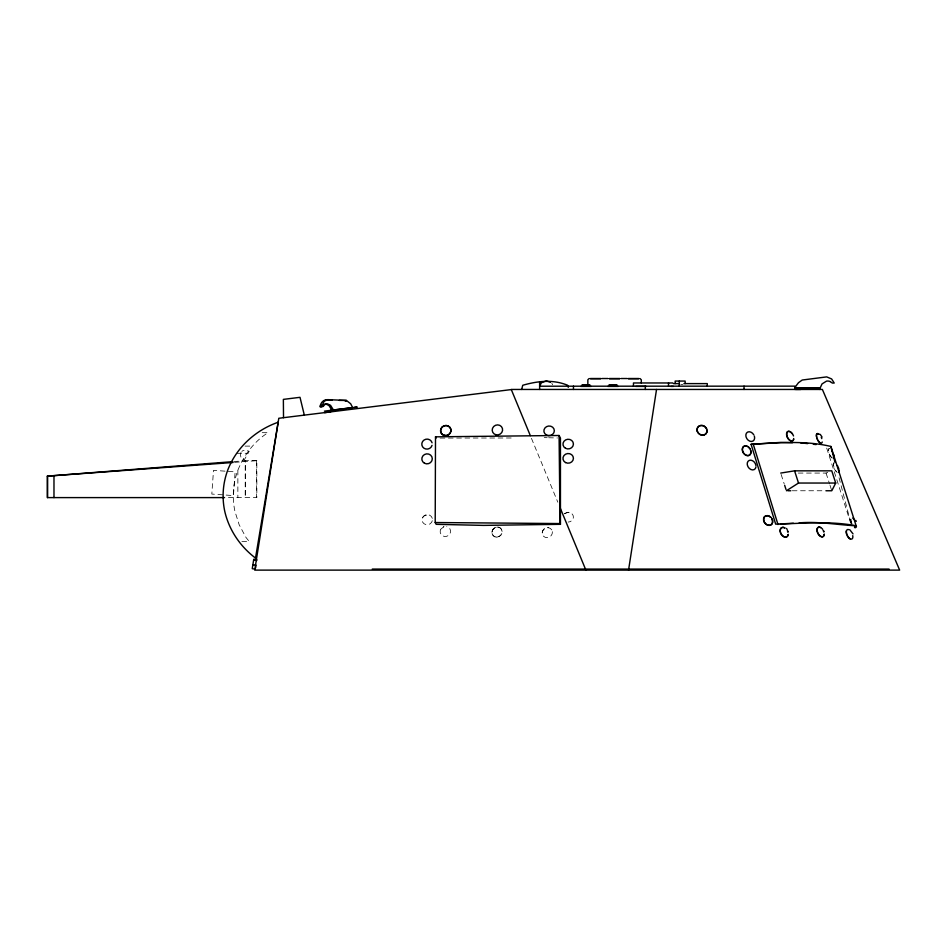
<?xml version="1.0" encoding="UTF-8"?>
<svg xmlns="http://www.w3.org/2000/svg" width="947" height="947" viewBox="0 0 947 947"><rect width="100%" height="100%" fill="white"/><g stroke="black" fill="none" stroke-linecap="round" stroke-linejoin="round"><path stroke-width="0.71" stroke-dasharray="4.74 3.55" d="M542.229 532.995C542.11 529.716 545.484 526.958 548.668 527.739M491.943 532.427C491.813 529.136 495.151 526.39 498.359 527.136M241.887 541.412L249.156 541.412L245.877 537.28L239.189 524.804L234.951 511.439A73.7 73.7 0 0 1 237.863 470.245C243.971 455.164 254.163 441.409 268.037 432.684L259.312 432.684M440.888 529.101L444.013 526.627A5.232 4.995 -21.3 0 0 441.113 534.487A5.232 4.995 -21.3 0 0 449.647 534.238A5.232 4.995 -21.3 0 0 446.747 526.591M422.764 517.299L424.706 515.357L428.648 514.837M564.613 513.676L568.2 512.268L571.929 513.748M833.857 463.012L834.07 462.917A5.232 1.953 65.9 0 0 833.869 466.764A5.232 1.953 65.9 0 0 836.639 471.713M798.25 473.074L826.056 473.074L828.341 472.174M233.708 461.58L245.427 460.668L245.427 497.601M234.584 462.349L256.838 460.668L256.838 497.601L225.54 497.601M511.167 437.988L439.041 438.07M680.786 384.518L683.036 384.518M245.036 446.108L252.316 446.108M236.88 453.305L247.06 453.305M256.838 460.668L245.202 460.668L245.202 497.601M792.272 490.759L824.458 490.759M544.253 437.621L547.2 437.692M548.668 437.739L557.499 437.976M225.031 471.156L213.501 470.339L211.82 494.062L233.447 495.589L235.116 471.866L226.475 471.251M551.817 383.357L552.681 384.731M531.456 438.354L557.83 502.206M826.056 473.074L829.584 483.953M830.022 485.314L831.786 490.759M781.133 474.435L784.223 483.953M826.707 448.109L850.749 523.312M839.054 477.738L850.903 523.253M256.601 460.668L256.601 497.601M237.863 470.245L237.863 497.601M241.047 452.524A5.031 5.031 0 0 0 240.384 455.081L241.094 457.65L244.101 460.171L249.203 451.328L245.51 449.991L242.929 450.654A5.031 5.031 0 0 0 241.864 451.459M832.33 457.981A5.232 1.965 66.1 0 1 829.075 453.068A5.232 1.965 66.1 0 1 829.134 448.629L828.909 448.724A5.232 1.965 66.1 0 0 828.862 453.163A5.232 1.965 66.1 0 0 832.105 458.076M829.43 448.641A5.232 1.965 66.1 0 1 830.069 448.89M837.136 472.364A5.232 1.953 65.9 0 1 833.644 466.859A5.232 1.953 65.9 0 1 834.366 462.917M851.992 523.655A5.232 1.965 66.4 0 1 851.175 518.329M851.779 523.75A5.232 1.965 66.4 0 1 850.962 518.423M564.53 513.83A5.232 4.842 -8.9 0 1 573.042 515.31A5.232 4.842 -8.9 0 1 568.129 522.081M551.793 529.918L551.734 529.847A5.232 4.842 -38.9 0 0 542.927 530.45A5.232 4.842 -38.9 0 0 547.283 537.636A5.232 4.842 -38.9 0 0 551.734 529.847M432.329 518.376L432.305 518.305A5.232 4.995 -19.6 0 0 423.605 516.233A5.232 4.995 -19.6 0 0 425.866 524.591A5.232 4.995 -19.6 0 0 432.305 518.305M497.009 537.091A5.232 4.865 -40.6 0 0 501.437 529.266A5.232 4.865 -40.6 0 0 492.629 529.87A5.232 4.865 -40.6 0 0 497.009 537.091A5.232 4.865 -40.6 0 0 501.496 529.337A5.232 4.865 -40.6 0 0 492.689 529.941A5.232 4.865 -40.6 0 0 497.068 537.162"/><path stroke-width="1.42" d="M435.206 522.531L435.502 436.839L559.085 435.49L560.446 438.059L560.446 524.318L483.479 525.396L436.141 524.318L435.206 522.531L560.044 523.561L560.446 524.318M333.451 410.004L330.527 405.316L327.579 403.896A6.262 4.948 82.9 0 0 324.726 404.677L323.235 406.358L320.181 406.737C320.323 402.7 323.791 399.172 327.934 399.646L346.424 400.439L350.674 403.765L352.627 407.636L324.407 411.14M321.743 406.547L324.052 401.268L327.934 399.646M628.548 570.118L656.531 389.454M255.607 567.845L256.033 565.193L252.885 564.684M780.695 473.074L794.569 470.837L831.762 470.837L835.716 483.041L831.786 490.759L825.926 490.759M321.684 406.547L322.371 405.6M589.141 378.516L587.85 379.783L587.85 384.873M786.412 490.759L798.51 483.041L835.716 483.041M582.085 384.731L589.851 384.731M609.087 384.731L616.923 384.731M521.667 389.454L522.744 385.263C537.695 381.025 552.788 379.191 567.644 385.263L568.271 387.335M545.874 381.025L541.412 382.754L539.624 386.21L794.841 386.151L794.841 389.454M354.415 407.411L357.185 407.056L334.859 409.838L335.049 411.341M324.667 412.643L330.681 411.886L330.491 410.382L331.9 410.205L328.976 405.517L326.028 404.085A6.262 4.948 82.9 0 0 324.075 404.369M339.18 400.392L346.424 400.439M320.346 405.47L321.897 405.269M320.181 406.737L323.235 406.358M511.25 389.584L278.785 418.278L254.731 570.118L899.65 570.118L822.387 389.454L511.25 389.454L530.332 435.644M751.089 444.309C777.499 442.912 804.749 440.225 830.898 446.451L856.147 525.822L854.75 525.514C828.589 520.767 801.884 523.537 775.676 524.153L751.089 444.309L780.967 442.379L792.45 442.699M224.534 497.601L47.35 497.601L47.35 476.14L232.24 461.698M47.35 476.14L233.116 462.467M856.147 525.822C837.278 524.863 818.255 521.217 799.161 522.886M780.328 523.975L793.361 523.218M819.51 389.454L822.008 383.937L826.482 381.144A6.262 6.262 0 0 1 830.176 381.57M590.395 378.516L600.86 378.516M601.854 378.516L607.986 378.516M609.335 378.516L619.812 378.516M621.161 378.516L627.293 378.516M628.275 378.516L638.752 378.516M590.395 378.764L600.86 378.764M609.335 378.764L619.812 378.764M628.275 378.764L638.752 378.764M672.844 382.967L633.46 382.967L633.46 386.151M673.483 383.606L679.319 383.606M683.935 383.606L707.267 383.606L707.267 386.151M580.771 386.4L591.165 386.4M607.773 386.4L618.249 386.4M635.709 386.4L646.103 386.4M670.784 386.4L673.4 386.4M800.89 387.927L820.043 387.927L795.551 387.939L795.551 389.466L800.688 389.454M800.085 387.927L795.551 387.939L795.551 386.565L798.499 382.683L802.227 380.031L826.684 376.894L831.62 378.942L834.236 383.05L832.318 383.05L830.176 381.57M787.88 490.759L790.804 490.759M372.278 569.076L889.067 569.076M326.384 399.847L332.066 400.084M800.535 442.829L807.625 443.61M813.295 444.25L816.125 444.581M546.715 381.025L550.432 382.221M253.63 559.985L256.779 560.482L256.886 559.76L253.749 559.263L252.257 568.685L255.394 569.183M344.874 400.628L345.998 401.232M849.826 529.775L853.022 533.907M786.282 528.426L787.265 529.42M640.006 378.516L641.297 379.783L641.297 382.967M820.232 434.365L822.055 437.041M435.502 436.839L436.141 438.059M855.709 520.317L856.254 521.371M560.068 507.639L585.885 570.118M794.569 470.837L798.51 483.041M784.661 485.314L785.974 489.398M753.398 444.688L777.984 524.543M830.898 446.451L834.97 462.1M304.318 415.117L300.01 397.326L283.366 399.385L283.52 417.686M559.085 435.49L560.044 523.561M744.034 386.151L744.034 389.454M685.131 383.606L685.131 381.061L675.175 381.061L675.175 383.606M679.319 381.061L679.319 386.151M668.523 382.967L668.523 386.151M645.333 386.151L645.333 389.454M573.456 386.151L573.456 389.454M539.624 382.079L539.624 389.454M53.979 476.14L53.979 497.601M47.575 476.14L47.575 497.601M707.007 430.506A5.232 4.64 38.6 0 1 700.283 434.685A5.232 4.64 38.6 0 1 698.484 426.493A5.232 4.64 38.6 0 1 706.722 429.24M755.966 466.871A5.232 3.966 56.3 0 1 749.266 468.398A5.232 3.966 56.3 0 1 749.219 460.42A5.232 3.966 56.3 0 1 755.955 465.628M771.746 518.423A5.232 4.108 53.4 0 1 769.189 525.325A5.232 4.108 53.4 0 1 763.72 518.388A5.232 4.108 53.4 0 1 770.905 517.346M771.627 518.506A5.232 4.108 53.4 0 1 769.059 525.419A5.232 4.108 53.4 0 1 763.602 518.483A5.232 4.108 53.4 0 1 770.775 517.441M750.675 450.133A5.232 3.859 57.6 0 1 746.532 455.365A5.232 3.859 57.6 0 1 742.886 447.398A5.232 3.859 57.6 0 1 750.107 448.902M750.533 450.227A5.232 3.859 57.6 0 1 747.503 455.696A5.232 3.859 57.6 0 1 742.27 449.718A5.232 3.859 57.6 0 1 747.112 446.333M748.201 446.972A5.232 3.859 57.6 0 1 749.965 448.996M788.306 534.404A5.232 3.575 60.3 0 1 783.725 536.547A5.232 3.575 60.3 0 1 780.292 529.989A5.232 3.575 60.3 0 1 784.874 527.846M787.537 530.675A5.232 3.575 60.3 0 1 788.058 531.93M788.141 534.487A5.232 3.575 60.3 0 1 783.56 536.641A5.232 3.575 60.3 0 1 780.139 530.083A5.232 3.575 60.3 0 1 784.72 527.929M787.371 530.77A5.232 3.575 60.3 0 1 787.892 532.025M824.328 534.226A5.232 3.042 63 0 1 820.516 536.215A5.232 3.042 63 0 1 817.131 529.633A5.232 3.042 63 0 1 820.942 527.633M821.866 528.379A5.232 3.042 63 0 1 822.706 529.361M823.417 530.509A5.232 3.042 63 0 1 823.949 531.764M824.139 534.309A5.232 3.042 63 0 1 820.339 536.31A5.232 3.042 63 0 1 816.953 529.728A5.232 3.042 63 0 1 820.753 527.728M823.239 530.604A5.232 3.042 63 0 1 823.76 531.859M793.728 439.444A5.232 3.042 63 0 1 788.318 438.698A5.232 3.042 63 0 1 787.904 431.465A5.232 3.042 63 0 1 793.527 435.963M793.716 438.508A5.232 3.042 63 0 1 789.289 440.047A5.232 3.042 63 0 1 786.815 432.59A5.232 3.042 63 0 1 792.094 433.643M822.245 441.989A5.232 2.107 65.8 0 1 819.155 441.906A5.232 2.107 65.8 0 1 816.539 435.36A5.232 2.107 65.8 0 1 819.179 434.306M821.274 437.384A5.232 2.107 65.8 0 1 821.783 438.639M820.173 443.078A5.232 2.107 65.8 0 1 817.971 440.651M817.344 439.455A5.232 2.107 65.8 0 1 816.835 438.189M816.492 436.946A5.232 2.107 65.8 0 1 816.598 434.128M817.557 433.619A5.232 2.107 65.8 0 1 818.966 434.401M754.368 436.117A5.232 3.966 55.6 0 1 749.917 441.219A5.232 3.966 55.6 0 1 746.39 433.241A5.232 3.966 55.6 0 1 753.824 434.874M831.715 450.18A5.232 1.965 66.1 0 1 832.413 451.234M833.893 454.951A5.232 1.965 66.1 0 1 833.857 457.744M856.455 526.319A5.232 1.965 66.4 0 1 854.727 527.29M852.691 518.068A5.232 1.965 66.4 0 1 854.123 519.453M855.141 527.633A5.232 1.965 66.4 0 1 854.514 527.384M837.349 465.474A5.232 1.953 65.9 0 1 837.977 466.67M838.486 467.925A5.232 1.953 65.9 0 1 838.853 469.167M839.042 470.316A5.232 1.953 65.9 0 1 838.486 472.399M838.829 470.41A5.232 1.953 65.9 0 1 838.64 472.08M432.045 445.374A5.232 5.007 -9.9 0 1 423.972 448.227A5.232 5.007 -9.9 0 1 424.055 440.024A5.232 5.007 -9.9 0 1 432.081 442.782M852.75 535.635A5.232 2.569 64.3 0 1 850.489 538.973A5.232 2.569 64.3 0 1 846.5 532.983A5.232 2.569 64.3 0 1 848.761 529.645M850.288 539.068A5.232 2.569 64.3 0 1 847.151 535.588M846.63 534.333A5.232 2.569 64.3 0 1 846.287 530.924M278.158 422.244L255.512 558.067C240.289 546.585 229.079 530.083 224.782 511.439A73.7 73.7 0 0 1 227.694 470.245C236.253 447.635 255.477 430.163 278.158 422.244M697.371 431.335A5.232 4.64 38.6 0 0 705.906 433.809A5.232 4.64 38.6 0 0 702.982 425.582A5.232 4.64 38.6 0 0 697.371 431.335M424.445 463.225A5.232 4.995 -9.5 0 0 432.294 458.786A5.232 4.995 -9.5 0 0 424.445 454.56A5.232 4.995 -9.5 0 0 424.445 463.225M565.513 448.286A5.232 4.842 -4.9 0 0 573.42 444.096A5.232 4.842 -4.9 0 0 565.631 439.905A5.232 4.842 -4.9 0 0 565.513 448.286M565.548 462.562A5.232 4.83 -4.6 0 0 573.42 458.312A5.232 4.83 -4.6 0 0 565.584 454.193A5.232 4.83 -4.6 0 0 565.548 462.562M496.039 434.791A5.232 4.984 -20.9 0 0 502.431 428.458A5.232 4.984 -20.9 0 0 493.73 426.47A5.232 4.984 -20.9 0 0 496.039 434.791M546.431 434.981A5.232 4.806 -5.8 0 0 554.338 430.802A5.232 4.806 -5.8 0 0 546.561 426.647A5.232 4.806 -5.8 0 0 546.431 434.981M444.403 435.442A5.232 5.019 -22.6 0 0 450.784 429.074A5.232 5.019 -22.6 0 0 442.071 427.061A5.232 5.019 -22.6 0 0 444.403 435.442M444.439 435.502A5.232 5.019 -22.6 0 0 450.808 429.133A5.232 5.019 -22.6 0 0 442.107 427.133A5.232 5.019 -22.6 0 0 444.439 435.502"/></g></svg>
